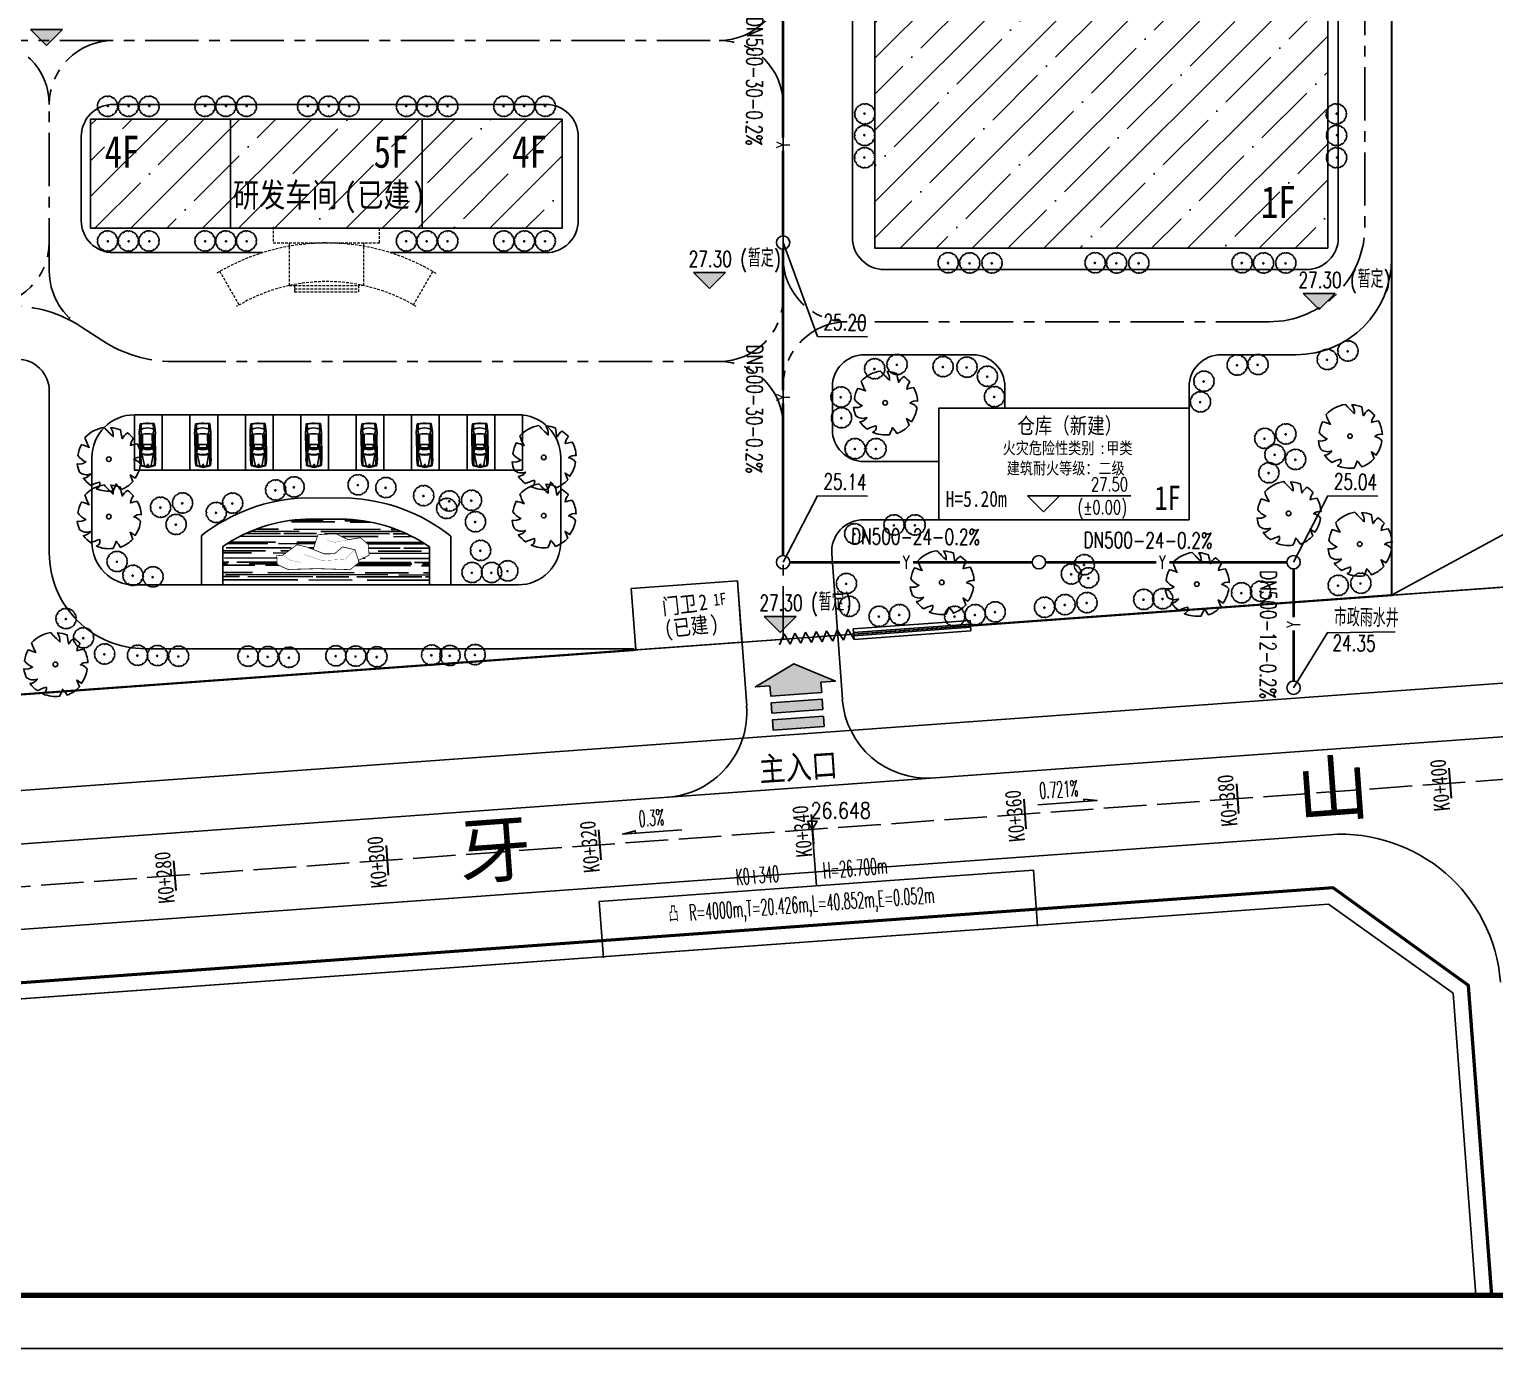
# Model space of a CAD drawing. Header units: millimetres. Extents: x 422266 to 846701, y 53777 to 109039.
# Drawn here: x 423225.7 to 423363.2, y 54420.3 to 54544.1 of the extents above; entities that cross this region are included whole.
import ezdxf

# ---------------------------------------------------------------- set-up
doc = ezdxf.new("R2010")
doc.units = ezdxf.units.MM
for name, pattern in [('ACAD_ISO10W100', [18, 12, -3, 0, -3]), ('CENTERX2', [4, 2.5, -0.5, 0.5, -0.5]), ('CONTINOUS', [0]), ('DASHED', [15, 12, -3]), ('DASHED2', [0.375, 0.25, -0.125]), ('X3', [5, 4, -1])]:
    doc.linetypes.add(name, pattern=pattern)
doc.layers.add('0 - 已设计道路边线', color=140, linetype='Continuous', lineweight=50)
doc.layers.add('04虚线', color=2, linetype='DASHED', lineweight=9)
for name, color, linetype in [('0 - 建筑控制线', 40, 'Continuous'), ('0 - 绿化2', 74, 'Continuous'), ('0 - 规划--用地红线', 6, 'Continuous'), ('DIM_COOR', 171, 'Continuous'), ('DIM_ELEV', 171, 'Continuous'), ('DIM_雨水', 3, 'Continuous'), ('LV', 8, 'Continuous'), ('lvhua', 7, 'Continuous'), ('PIPE-雨水', 4, 'Continuous'), ('PKNG-TSRP', 83, 'Continuous'), ('PUB_TEXT', 7, 'Continuous'), ('Road-zx', 6, 'Continuous'), ('TEXT_雨水', 7, 'Continuous'), ('TK', 4, 'Continuous'), ('TREE', 3, 'Continuous'), ('TWT_TEXT', 7, 'Continuous'), ('WELL_雨水', 4, 'Continuous'), ('围墙线', 32, 'Continuous'), ('建设布局', 7, 'Continuous'), ('景观设计-硬质', 128, 'Continuous'), ('规划110kV线路', 255, 'Continuous'), ('路名', 7, 'Continuous'), ('道路', 5, 'Continuous'), ('道路线', 140, 'Continuous'), ('道路网', 7, 'Continuous'), ('高程设计数据', 7, 'Continuous')]:
    doc.layers.add(name, color=color, linetype=linetype)
doc.styles.add('_TCH_DIM', font='SIMPLEX', dxfattribs={"bigfont": 'GBCBIG'})
doc.styles.add('_TWT_PIPETEXT', font='COMPLEX', dxfattribs={"width": 0.8, "height": 2.5, "bigfont": 'HZTXT'})
doc.styles.add('HT', font='simhei.ttf', dxfattribs={"width": 0.8})
doc.styles.add('HZ', font='rs.shx', dxfattribs={"width": 0.8, "bigfont": 'hztxt.shx'})
doc.styles.get("Standard").update_dxf_attribs({"font": 'txt', "bigfont": 'gbcbig.shx'})
doc.styles.add('等线体', font='simhei.ttf')
doc.linetypes.add('FENCELINE2', pattern='A,6.35,-2.54,[132,ltypeshp.shx,S=2.54,R=0,X=-2.54,Y=0],-2.54,25.4', length=36.83)
pattern_1 = [(45, (0, -321.722), (-3.367596045, 3.367596045), []), (45, (3.3676, -321.722), (-3.367596045, 3.367596045), [5.953125, -1.190625, 0, -1.190625])]

# ---------------------------------------------------------------- blocks, each defined once
blk = doc.blocks.new('A$C37C4632B')
at = {"layer": 'lvhua', "const_width": 200}
for points in [[(4391, 22560), (3229, 20511), (2085, 18543), (3038, 15940), (5263, 11751), (5516, 9084), (3991, 6862), (5071, 3688), (8503, 2990), (10092, 5529), (8884, 14036), (8250, 21590), (6655, 24272), (4382, 24133), (4391, 22560)], [(3796, 14513), (103, 12840), (349, 8217), (2278, 5166), (2117, 1955), (4079, 101), (6939, 188), (7983, 3239)]]:
    blk.add_lwpolyline(points, dxfattribs=at)
at = {"layer": 'lvhua', "color": 8, "const_width": 50}
for points in [[(4516, 22412), (5873, 20804), (6778, 18042)], [(5095, 3841), (7281, 6577), (6929, 12504), (4818, 17074)], [(2278, 5166), (2559, 8577), (1905, 10686)]]:
    blk.add_lwpolyline(points, dxfattribs=at)
blk = doc.blocks.new('cp')
blk.add_line((49359.91, 21065.08), (49359.91, 21065.08))
at = {"layer": '围墙线', "linetype": 'Continuous'}
for p, q in [((49359.91, 21072.08), (49358.91, 21071.58)), ((49358.91, 21071.58), (49359.91, 21071.08)), ((49359.91, 21071.08), (49358.91, 21070.58)), ((49358.91, 21070.58), (49359.91, 21070.08)), ((49359.91, 21070.08), (49358.91, 21069.58)), ((49358.91, 21069.58), (49359.91, 21069.08)), ((49359.91, 21069.08), (49358.91, 21068.58)), ((49359.91, 21069.08), (49358.91, 21068.58)), ((49358.91, 21068.58), (49359.91, 21068.08)), ((49358.91, 21068.58), (49359.91, 21068.08)), ((49359.91, 21068.08), (49358.91, 21067.58)), ((49358.91, 21067.58), (49359.91, 21067.08)), ((49359.91, 21067.08), (49358.91, 21066.58)), ((49358.91, 21066.58), (49359.91, 21066.08)), ((49359.91, 21066.08), (49358.91, 21065.58)), ((49358.91, 21065.58), (49359.91, 21065.08)), ((49359.91, 21065.08), (49358.91, 21065.08)), ((49358.91, 21065.08), (49358.91, 21054.08)), ((49359.26, 21065.08), (49359.26, 21054.08)), ((49359.56, 21065.08), (49359.56, 21054.08)), ((49359.91, 21054.08), (49359.91, 21065.08)), ((49358.91, 21054.08), (49359.91, 21054.08))]:
    blk.add_line(p, q, dxfattribs=at)
blk = doc.blocks.new('$plan$00003853')
at = {"layer": '0 - 绿化2', "color": 8}
blk.add_lwpolyline([(227, 1020, -0.064779), (482, 928, -0.140502), (396, 691, 0.022693), (675, 782, -0.079452), (887, 533, 0.167891), (592, 468, 0.027315), (999, 345, -0.172277), (998, -362, -0.066723), (654, -389, -0.062305), (849, -572, -0.091342), (592, -836, -0.143439), (285, -705, 0.213293), (366, -986, -0.068191), (89, -1047, -0.278754), (-132, -757, 0.22121), (-146, -1029, -0.081068), (-464, -929, 0.034822), (-501, -626, 0.431768), (-644, -818, -0.134445), (-967, -375, -0.054829), (-808, -178, 0.035323), (-1051, -141, -0.115847), (-1001, 342), (-767, 368), (-931, 457, -0.12079), (-611, 836, -0.192954), (-378, 705, 0.24867), (-432, 953, -0.109754), (15, 1047, -0.045563), (77, 823, 0.166126)], format="xyb", close=True, dxfattribs=at)
blk.add_circle((13, -7), 75.6, dxfattribs=at)
blk = doc.blocks.new('BRANCHD', base_point=(0.5, 0.5))
for p, q in [((0.951, 0.743), (0.931, 0.754)), ((0.962, 0.694), (0.951, 0.743)), ((0.974, 0.687), (0.962, 0.694)), ((0.97, 0.587), (0.994, 0.594)), ((0.97, 0.571), (0.97, 0.587)), ((1.008, 0.55), (0.97, 0.571)), ((0.987, 0.668), (0.974, 0.687)), ((0.982, 0.647), (0.987, 0.668)), ((0.997, 0.62), (0.982, 0.647)), ((0.994, 0.594), (0.997, 0.62)), ((0.998, 0.504), (1.008, 0.52)), ((1.008, 0.52), (1.008, 0.55))]:
    blk.add_line(p, q)
blk = doc.blocks.new('M_F16')
at = {"xscale": 1016, "yscale": 1016, "zscale": 1016}
for rotation in [150, 180, 120, 90, 59.99999999999999, 30, 330.0000000000001, 210, 240, 270, 300.0000000000001]:
    blk.add_blockref('BRANCHD', (3, 9), dxfattribs=dict(at, rotation=rotation))
blk.add_blockref('BRANCHD', (3, 9), dxfattribs=at)
at = {"width": 0.8, "flags": 9}
for tag in ['YSIZE', 'XSIZE']:
    blk.add_attdef(tag, (0, 0), '', height=0.2, dxfattribs=at)
blk = doc.blocks.new('SHU1')
at = {"layer": 'LV', "color": 8}
for radius in [137, 92.1]:
    blk.add_circle((214, 644), radius, dxfattribs=at)
at = {"layer": 'LV', "color": 8, "xscale": 4.5, "yscale": 4.5, "zscale": 4.5}
blk.add_blockref('M_F16', (267, 678), dxfattribs=at)
blk = doc.blocks.new('JTTT')
h = blk.add_hatch(color=1)
h.paths.add_polyline_path([(-3, -2.4), (-3, -3.6), (3, -3.6), (3, -2.4), (4.7, -2.4), (0, 0), (-4.7, -2.4)])
h.paths.add_polyline_path([(3, -5.6), (-3, -5.6), (-3, -4.4), (3, -4.4)])
h.paths.add_polyline_path([(3, -7.6), (-3, -7.6), (-3, -6.4), (3, -6.4)])
blk.add_lwpolyline([(-3, -2.4), (-3, -3.6), (3, -3.6), (3, -2.4), (4.7, -2.4), (0, 0), (-4.7, -2.4), (-3, -2.4)])
for points in [[(3, -5.6), (-3, -5.6), (-3, -4.4), (3, -4.4)], [(3, -7.6), (-3, -7.6), (-3, -6.4), (3, -6.4)]]:
    blk.add_lwpolyline(points, close=True)
blk = doc.blocks.new('GeYuanFrame_32177387', base_point=(20.09, 4.53))
at = {"layer": 'TK'}
blk.add_lwpolyline([(20.09, 4.53), (20.09, 598.53), (861.09, 598.53), (861.09, 4.53)], close=True, dxfattribs=at)
at = {"layer": 'TK', "const_width": 1}
blk.add_lwpolyline([(45.09, 588.53), (851.09, 588.53), (851.09, 14.53), (45.09, 14.53)], close=True, dxfattribs=at)
blk = doc.blocks.new('$plan$00001328')
at = {"layer": '道路线', "color": 8}
for p, q in [((-2279, 116), (-2219, 807)), ((-2254, 116), (-2194, 806)), ((-2219, 807), (-1493, 889)), ((-1551, 693), (-2199, 695)), ((-1707, 230), (-1717, -16)), ((-1667, 459), (-1707, 230)), ((-1551, 693), (-1667, 459)), ((-1508, 707), (-1562, 671)), ((-1493, 889), (-1285, 919)), ((-979, 619), (-1374, 729)), ((-1053, 923), (-878, 906)), ((-1023, 812), (1078, 831)), ((-582, 620), (-1023, 812)), ((-1019, -34), (-1015, 284)), ((-1015, 284), (-979, 619)), ((626, 562), (-988, 538)), ((-878, 906), (1645, 899)), ((6, 627), (-582, 620)), ((-21, 822), (6, 627)), ((116, 823), (74, 627)), ((623, 633), (74, 627)), ((223, 404), (223, -456)), ((586, 444), (263, 444)), ((1224, 895), (623, 633)), ((1249, 767), (626, 562)), ((626, -456), (626, 404)), ((810, 258), (722, 594)), ((822, -38), (810, 258)), ((1370, 583), (1207, 751)), ((2643, 745), (1249, 767)), ((2844, 342), (1302, 653)), ((1448, 334), (1370, 583)), ((1469, -41), (1448, 334)), ((1645, 899), (2034, 915)), ((2034, 915), (2086, 904)), ((2427, 855), (2086, 904)), ((2367, 864), (2369, 870)), ((2369, 870), (2650, 842)), ((2604, 806), (2427, 855)), ((2787, 351), (2640, 772)), ((2720, 782), (2894, 148)), ((2762, 16), (2740, 362)), ((2816, 347), (2866, 112)), ((-2279, -163), (-2219, -855)), ((-2254, -163), (-2194, -854)), ((-2219, -855), (-1493, -937)), ((-1551, -741), (-2199, -743)), ((-1706, -277), (-1717, -32)), ((-1667, -507), (-1707, -277)), ((-1551, -741), (-1667, -507)), ((-1508, -755), (-1562, -719)), ((-1493, -937), (-1285, -966)), ((-1374, -776), (-1374, -777)), ((-979, -667), (-1371, -776)), ((-1053, -971), (-878, -954)), ((-582, -668), (-1023, -860)), ((-1023, -860), (1078, -879)), ((-1019, -14), (-1015, -332)), ((-1015, -332), (-979, -667)), ((626, -610), (-988, -585)), ((-878, -954), (1645, -947)), ((8, -674), (-582, -668)), ((-17, -869), (8, -674)), ((623, -681), (73, -675)), ((111, -870), (73, -675)), ((263, -496), (586, -496)), ((1224, -943), (623, -681)), ((1249, -815), (626, -610)), ((810, -306), (722, -641)), ((822, -10), (810, -306)), ((1370, -631), (1207, -799)), ((2643, -793), (1249, -815)), ((2844, -390), (1302, -701)), ((1448, -382), (1370, -630)), ((1469, -7), (1448, -382)), ((1645, -947), (2034, -963)), ((2034, -963), (2086, -952)), ((2427, -903), (2086, -952)), ((2367, -911), (2369, -918)), ((2369, -918), (2650, -889)), ((2604, -854), (2427, -903)), ((2787, -399), (2640, -820)), ((2720, -830), (2894, -195)), ((2762, -64), (2740, -410)), ((2816, -395), (2866, -160))]:
    blk.add_line(p, q, dxfattribs=at)
blk.add_circle((2608, -21), 62.7, dxfattribs=at)
for centre, radius, start, end in [((-665, -24), 1620, 175.05924, 184.94076), ((-640, -24), 1620, 175.05924, 184.94076), ((-1418, 573), 162, 74.46936, 123.73593), ((-1148, -44), 972, 84.37428, 98.07159), ((263, 404), 40, 90, 180), ((586, 404), 40, 0, 90), ((-191, -40), 1591, 331.45596, 29.52266), ((2589, 754), 54, 19.21062, 74.51383), ((2642, 761), 81, 15.33853, 84.1898), ((2115, -24), 648, 356.47351, 3.52649), ((2233, -24), 648, 347.90524, 12.09476), ((2269, -24), 648, 344.66147, 15.33853), ((-1418, -621), 162, 236.26405, 286.81983), ((-1148, -4), 972, 261.92841, 275.62572), ((263, -456), 40, 180, 270), ((586, -456), 40, 270, 0), ((2589, -802), 54, 285.48617, 340.78938), ((2642, -809), 81, 275.8102, 344.66147)]:
    blk.add_arc(centre, radius, start, end, dxfattribs=at)
blk = doc.blocks.new('$TWTSYS$00000187')
blk.add_circle((0, 0, 0), 0.5)

msp = doc.modelspace()

# ---------------------------------------------------------------- hatches: boundary and pattern name
h = msp.add_hatch()
h.set_pattern_fill('ANSI35', color=8, scale=1.5, style=0)
h.set_pattern_definition(pattern_1)
h.paths.add_polyline_path([(423305.04, 54613.78), (423305.04, 54523.54), (423347.52, 54523.54), (423347.52, 54613.78)])
h = msp.add_hatch()
h.set_pattern_fill('ANSI35', color=8, scale=1.5, style=0)
h.set_pattern_definition(pattern_1)
h.paths.add_polyline_path([(423231.44, 54525.42), (423275.68, 54525.42), (423275.68, 54535.66), (423231.44, 54535.66)])
at = {"layer": 'DIM_ELEV'}
for points in [[(423227.31, 54542.58), (423225.81, 54544.08), (423228.81, 54544.08)], [(423289.5, 54519.76), (423288, 54521.26), (423291, 54521.26)], [(423346.71, 54517.8), (423345.21, 54519.3), (423348.21, 54519.3)], [(423296.14, 54487.48), (423294.64, 54488.98), (423297.64, 54488.98)]]:
    msp.add_hatch(color=256, dxfattribs=at).paths.add_polyline_path(points)
at = {"layer": '道路'}
h = msp.add_hatch(dxfattribs=at)
h.set_pattern_fill('AR-RROOF', color=8, scale=0.8, angle=-15.8807, style=0)
h.set_pattern_definition([(179.85823, (423376.011, 54757.7665), (-2.237707, -1.0104662), [15.24, -2.032, 5.08, -1.016]), (179.85823, (423374.6585, 54757.2618), (1.0126534, -1.35379), [3.048, -0.33528, 6.096, -0.762]), (179.85823, (423375.5009, 54756.90416), (-5.2848682, -0.6676455), [8.128, -1.4224, 4.064, -1.016])])
h.paths.add_polyline_path([(423243.85, 54495.56), (423243.84, 54492.41), (423263.24, 54492.36), (423263.25, 54495.51, 0.14051), (423255.48, 54498.11), (423251.64, 54498.12, 0.14051)])
h.paths.add_polyline_path([(423248.9, 54494.68), (423249.46, 54494.74), (423250.15, 54495.23), (423250.81, 54495.72), (423251.78, 54495.49), (423252.32, 54495.27), (423252.77, 54496.66), (423254.43, 54496.76), (423255.6, 54496.19), (423256.74, 54496.38), (423257.48, 54495.75), (423257.57, 54494.72), (423256.57, 54494.25), (423256.63, 54494.05), (423255.78, 54493.38), (423252.69, 54493.47), (423249.96, 54493.39), (423248.94, 54493.86)], flags=16)

# ---------------------------------------------------------------- linework, layer by layer
at = {"color": 3, "linetype": 'Continuous'}
for p, q in [((423299.64, 54515.25, 0), (423296.42, 54524.07)), ((423299.64, 54515.25, 0), (423304.33, 54515.24, 0)), ((423299.64, 54500.3, 0), (423296.42, 54494.07)), ((423299.64, 54500.3, 0), (423304.33, 54500.28, 0)), ((423347.54, 54500.3, 0), (423344.32, 54494.07)), ((423347.54, 54500.3, 0), (423352.23, 54500.28, 0)), ((423347.54, 54487.46, 0), (423353.84, 54487.54, 0)), ((423347.54, 54487.52, 0), (423344.32, 54482.29))]:
    msp.add_line(p, q, dxfattribs=at)
at = {"color": 2}
msp.add_line((423353.52, 54520.73), (423353.52, 54523.16), dxfattribs=at)
at = {"linetype": 'CONTINOUS', "ltscale": 100}
for p, q in [((423292.14, 54492.32), (423282.17, 54491.6)), ((423282.17, 54491.6), (423282.59, 54485.88))]:
    msp.add_line(p, q, dxfattribs=at)
at = {"color": 0}
for points in [[(423347.52, 54523.54), (423305.04, 54523.54), (423305.04, 54614.02), (423347.52, 54614.02)], [(423231.44, 54525.42), (423275.68, 54525.42), (423275.68, 54535.66), (423231.44, 54535.66)], [(423311.04, 54498.06), (423311.04, 54508.54), (423334.52, 54508.54), (423334.52, 54498.06)], [(423282.17, 54491.6), (423292.14, 54492.32), (423292.56, 54486.56), (423282.59, 54485.84)]]:
    msp.add_lwpolyline(points, close=True, dxfattribs=at)
for points in [[(423244.56, 54535.66), (423244.56, 54525.42)], [(423262.56, 54535.66), (423262.56, 54525.42)]]:
    msp.add_lwpolyline(points, dxfattribs=at)
at = {"layer": '0 - 已设计道路边线', "color": 8, "lineweight": -2}
for p, q in [((423348.52, 54524.54), (423348.52, 54622.08)), ((423302.92, 54524.54), (423302.92, 54617.43)), ((423305.92, 54521.54), (423345.52, 54521.54)), ((423304.04, 54513.54), (423314.23, 54513.54)), ((423337.52, 54513.54), (423344.52, 54513.54)), ((423345, 54513.51), (423345, 54513.51)), ((423301.04, 54510.54), (423301.04, 54506.52)), ((423317.23, 54508.54), (423317.23, 54510.54)), ((423334.52, 54508.54), (423334.52, 54510.54)), ((423304.04, 54503.52), (423311.04, 54503.52)), ((423311.04, 54498.06), (423303.98, 54498.06)), ((423300.98, 54494.85), (423301.98, 54481.23)), ((423292.56, 54486.56), (423292.14, 54492.32)), ((423292.14, 54492.32), (423292.56, 54486.56)), ((423292.14, 54492.32), (423293, 54480.58))]:
    msp.add_line(p, q, dxfattribs=at)
for points in [[(423259.53, 54523.13), (423274.19, 54523.13, 0.414214), (423277.19, 54526.13), (423277.19, 54534.04, 0.414214), (423274.19, 54537.04), (423233.56, 54537.04, 0.414214), (423230.56, 54534.04), (423230.56, 54526.13, 0.414214), (423233.56, 54523.13), (423247.6, 54523.13)], [(423191.25, 54513.13), (423224.56, 54513.13, -0.414214), (423227.56, 54510.13), (423227.56, 54494.95, 0.414214), (423236.56, 54485.95), (423282.44, 54485.95)]]:
    msp.add_lwpolyline(points, format="xyb", dxfattribs=at)
msp.add_lwpolyline([(423233.56, 54537.04), (423273.56, 54537.04)], dxfattribs=at)
msp.add_lwpolyline([(423235.56, 54507.91), (423271.56, 54507.91, -0.414214), (423275.56, 54503.91), (423275.56, 54495.95, -0.414214), (423271.56, 54491.95), (423235.56, 54491.95, -0.414214), (423231.56, 54495.95), (423231.56, 54503.91, -0.414214)], format="xyb", close=True, dxfattribs=at)
for centre, radius, start, end in [((423305.92, 54524.54), 3, 180, 270), ((423345.52, 54524.54), 3, 270, 0), ((423344.52, 54522.54), 9, 270, 0), ((423304.04, 54510.54), 3, 90, 180), ((423314.23, 54510.54), 3, 0, 90), ((423337.52, 54510.54), 3, 90, 180), ((423304.04, 54506.52), 3, 180, 270), ((423303.98, 54495.06), 3, 90, 184.16), ((423309.95, 54481.81), 8, 184.16, 274.1439), ((423285.02, 54480), 8, 274.1438, 4.16)]:
    msp.add_arc(centre, radius, start, end, dxfattribs=at)
at = {"layer": '0 - 建筑控制线', "linetype": 'FENCELINE2', "ltscale": 0.1, "const_width": 0.2}
for points in [[(423179.58, 54478.38), (423171.06, 54477.76), (423171.06, 54677.02), (423353.52, 54677.02), (423353.52, 54490.98), (423314.01, 54488.12)], [(423282.59, 54485.84), (423190.55, 54479.17)]]:
    msp.add_lwpolyline(points, dxfattribs=at)
at = {"layer": '0 - 规划--用地红线', "color": 6, "linetype": 'ACAD_ISO10W100', "ltscale": 0.5, "const_width": 0.1}
msp.add_lwpolyline([(423171.06, 54677.02), (423353.52, 54677.02), (423353.52, 54490.98), (423171.06, 54477.76)], close=True, dxfattribs=at)
at = {"layer": '04虚线', "color": 8, "linetype": 'DASHED2'}
for p, q in [((423248.56, 54524.04), (423258.56, 54524.04)), ((423250.06, 54524.04), (423250.06, 54520.04)), ((423257.06, 54524.04), (423257.06, 54520.04)), ((423245.37, 54518.23), (423243.56, 54521.36)), ((423261.75, 54518.23), (423263.56, 54521.36)), ((423250.06, 54520.04), (423250.56, 54520.04)), ((423250.56, 54520.04), (423250.56, 54519.44)), ((423250.56, 54520.04), (423256.56, 54520.04)), ((423250.56, 54519.74), (423256.56, 54519.74)), ((423250.56, 54519.44), (423256.56, 54519.44)), ((423257.06, 54520.04), (423256.56, 54520.04)), ((423256.56, 54520.04), (423256.56, 54519.44))]:
    msp.add_line(p, q, dxfattribs=at)
msp.add_lwpolyline([(423248.56, 54525.54), (423248.56, 54524.04), (423258.56, 54524.04), (423258.56, 54525.54)], dxfattribs=at)
for radius in [20, 16.38]:
    msp.add_arc((423253.56, 54504.04), radius, 59, 121, dxfattribs=at)
at = {"layer": 'DIM_COOR', "color": 3}
msp.add_line((423353.52, 54490.98), (423365.27, 54497.35), dxfattribs=at)
at = {"layer": 'DIM_ELEV'}
for p, q in [((423227.31, 54542.58), (423225.81, 54544.08)), ((423225.81, 54544.08), (423228.81, 54544.08)), ((423227.31, 54542.58), (423228.81, 54544.08)), ((423289.5, 54519.76), (423288, 54521.26)), ((423288, 54521.26), (423291, 54521.26)), ((423289.5, 54519.76), (423291, 54521.26)), ((423346.71, 54517.8), (423345.21, 54519.3)), ((423345.21, 54519.3), (423348.21, 54519.3)), ((423346.71, 54517.8), (423348.21, 54519.3)), ((423320.84, 54498.8), (423319.34, 54500.3)), ((423319.34, 54500.3), (423329.06, 54500.3)), ((423320.84, 54498.8), (423322.34, 54500.3)), ((423296.14, 54487.48), (423294.64, 54488.98)), ((423294.64, 54488.98), (423297.64, 54488.98)), ((423296.14, 54487.48), (423297.64, 54488.98))]:
    msp.add_line(p, q, dxfattribs=at)
at = {"layer": 'DIM_雨水', "linetype": 'FENCELINE2'}
for points in [[(423292.5, 54541.28, 0, 0, 0), (423292.5, 54536.08, 0.427, 0, 0), (423292.5, 54534.48, 0, 0, 0)], [(423292.5, 54510.52, 0, 0, 0), (423292.5, 54505.32, 0.427, 0, 0), (423292.5, 54503.72, 0, 0, 0)], [(423306.77, 54495.23, 0, 0, 0), (423311.97, 54495.24, 0.427, 0, 0), (423313.57, 54495.24, 0, 0, 0)], [(423328.59, 54494.9, 0, 0, 0), (423333.79, 54494.9, 0.427, 0, 0), (423335.39, 54494.9, 0, 0, 0)], [(423340.71, 54489.35, 0, 0, 0), (423340.71, 54484.15, 0.427, 0, 0), (423340.71, 54482.55, 0, 0, 0)]]:
    msp.add_lwpolyline(points, format="xyseb", dxfattribs=at)
at = {"layer": 'PIPE-雨水', "linetype": 'Continuous', "ltscale": 0.005, "const_width": 0.25}
for points in [[(423296.42, 54553.44), (423296.42, 54533.93)], [(423296.42, 54532.7), (423296.42, 54524.69)], [(423296.42, 54523.44), (423296.42, 54510.22)], [(423296.42, 54509), (423296.42, 54494.69)], [(423297.05, 54494.07), (423307.4, 54494.07)], [(423308.62, 54494.07), (423319.8, 54494.07)], [(423321.05, 54494.07), (423331.44, 54494.07)], [(423332.66, 54494.07), (423343.69, 54494.07)], [(423344.32, 54488.9), (423344.32, 54493.44)], [(423344.32, 54482.92), (423344.32, 54487.68)]]:
    msp.add_lwpolyline(points, dxfattribs=at)
at = {"layer": 'PKNG-TSRP', "color": 8}
for points in [[(423238.16, 54502.71), (423235.56, 54502.71), (423235.56, 54507.91), (423238.16, 54507.91)], [(423240.76, 54502.71), (423238.16, 54502.71), (423238.16, 54507.91), (423240.76, 54507.91)], [(423243.36, 54502.71), (423240.76, 54502.71), (423240.76, 54507.91), (423243.36, 54507.91)], [(423245.96, 54502.71), (423243.36, 54502.71), (423243.36, 54507.91), (423245.96, 54507.91)], [(423248.56, 54502.71), (423245.96, 54502.71), (423245.96, 54507.91), (423248.56, 54507.91)], [(423251.16, 54502.71), (423248.56, 54502.71), (423248.56, 54507.91), (423251.16, 54507.91)], [(423253.76, 54502.71), (423251.16, 54502.71), (423251.16, 54507.91), (423253.76, 54507.91)], [(423256.36, 54502.71), (423253.76, 54502.71), (423253.76, 54507.91), (423256.36, 54507.91)], [(423258.96, 54502.71), (423256.36, 54502.71), (423256.36, 54507.91), (423258.96, 54507.91)], [(423261.56, 54502.71), (423258.96, 54502.71), (423258.96, 54507.91), (423261.56, 54507.91)], [(423264.16, 54502.71), (423261.56, 54502.71), (423261.56, 54507.91), (423264.16, 54507.91)], [(423266.76, 54502.71), (423264.16, 54502.71), (423264.16, 54507.91), (423266.76, 54507.91)], [(423269.36, 54502.71), (423266.76, 54502.71), (423266.76, 54507.91), (423269.36, 54507.91)], [(423271.96, 54502.71), (423269.36, 54502.71), (423269.36, 54507.91), (423271.96, 54507.91)]]:
    msp.add_lwpolyline(points, close=True, dxfattribs=at)
at = {"layer": 'Road-zx', "color": 8, "linetype": 'CENTERX2', "ltscale": 2}
for p, q in [((423296.42, 54537.04), (423296.42, 54668.54)), ((423351.02, 54668.54), (423351.02, 54525.64)), ((423180.56, 54543.04), (423290.42, 54543.04)), ((423227.56, 54521.38), (423227.56, 54537.04)), ((423296.42, 54506.91), (423296.42, 54537.04)), ((423342.02, 54516.64), (423302.42, 54516.64)), ((423230.55, 54516.18), (423232.57, 54514.86)), ((423239.13, 54512.91), (423290.42, 54512.91)), ((423296.42, 54486.84), (423296.42, 54510.64))]:
    msp.add_line(p, q, dxfattribs=at)
for centre, radius, start, end in [((423290.42, 54549.04), 6, 270, 0), ((423221.56, 54537.04), 6, 0, 90), ((423233.56, 54537.04), 6, 90, 180), ((423290.42, 54537.04), 6, 0, 90), ((423342.02, 54525.64), 9, 270, 0), ((423221.56, 54524.13), 6, 270, 0), ((423302.42, 54522.64), 6, 180, 270), ((423233.56, 54521.38), 6, 180, 236.855), ((423223.99, 54506.13), 12, 56.855, 90), ((423290.42, 54518.91), 6, 270, 360), ((423302.42, 54510.64), 6, 90, 180), ((423239.13, 54524.91), 12, 236.855, 270), ((423290.42, 54506.91), 6, 0, 90), ((423308.42, 54495.98), 12, 180, 184.16)]:
    msp.add_arc(centre, radius, start, end, dxfattribs=at)
at = {"layer": '建设布局', "color": 1, "linetype": 'Continuous', "flags": 128}
for points in [[(423353.52, 54712.26), (423353.52, 54490.98), (423384.91, 54493.25), (423385.47, 54485.77), (423465.16, 54491.55)], [(423097.16, 54677.02), (423353.52, 54677.02), (423353.52, 54490.98), (423097.16, 54472.41)], [(423215.63, 54425.26), (423213.67, 54452.27), (423347.61, 54461.98), (423359.29, 54453.62), (423361.41, 54425.26)]]:
    msp.add_lwpolyline(points, dxfattribs=at)
at = {"layer": '景观设计-硬质', "color": 8}
for p, q in [((423255.56, 54500.1), (423251.56, 54500.11)), ((423241.85, 54496.58), (423241.85, 54491.95)), ((423265.25, 54496.52), (423265.25, 54491.95)), ((423243.85, 54495.56), (423243.85, 54491.95)), ((423263.25, 54495.51), (423263.25, 54491.95))]:
    msp.add_line(p, q, dxfattribs=at)
at = {"layer": '景观设计-硬质', "color": 8, "flags": 128}
msp.add_lwpolyline([(423263.25, 54495.51, 0.14051), (423255.48, 54498.11), (423251.64, 54498.12, 0.14051), (423243.85, 54495.56)], format="xyb", dxfattribs=at)
at = {"layer": '景观设计-硬质', "color": 8}
for centre, start, end in [((423252.2, 54483.26), 92.1643, 127.8402), ((423254.84, 54483.25), 51.8979, 87.5521)]:
    msp.add_arc(centre, 16.87, start, end, dxfattribs=at)
at = {"layer": '规划110kV线路', "color": 210, "lineweight": 50, "ltscale": 5, "flags": 128}
msp.add_lwpolyline([(423362.92, 54425.26), (423360.74, 54454.34), (423348.05, 54463.51), (423097.16, 54445.34)], dxfattribs=at)
at = {"layer": '道路网', "color": 1, "linetype": 'Continuous'}
msp.add_line((423384.91, 54493.25), (423097.16, 54472.41), dxfattribs=at)
at = {"layer": '道路网', "color": 5, "linetype": 'X3'}
msp.add_line((423465.16, 54481.02), (423097.16, 54454.36), dxfattribs=at)
at = {"layer": '道路网', "color": 2, "linetype": 'Continuous', "lineweight": 30}
for p, q in [((423358.9, 54474.73), (423359.11, 54471.93)), ((423338.96, 54473.28), (423339.16, 54470.49)), ((423319.01, 54471.84), (423319.21, 54469.04)), ((423299.06, 54470.39), (423299.26, 54467.6)), ((423279.11, 54468.95), (423279.32, 54466.15)), ((423259.17, 54467.5), (423259.37, 54464.71)), ((423239.22, 54466.06), (423239.42, 54463.26))]:
    msp.add_line(p, q, dxfattribs=at)
at = {"layer": '道路网', "color": 4, "linetype": 'Continuous'}
msp.add_line((423347.68, 54468.5), (423097.16, 54450.35), dxfattribs=at)
at = {"layer": '道路网', "color": 6, "linetype": 'Continuous'}
for p, q in [((423348.05, 54463.51), (423097.16, 54445.34)), ((423360.74, 54454.43), (423348.05, 54463.51)), ((423360.74, 54454.43), (423362.92, 54425.26))]:
    msp.add_line(p, q, dxfattribs=at)
at = {"layer": '道路网', "color": 6, "linetype": 'Continuous', "flags": 128}
msp.add_lwpolyline([(423465.16, 54490.05), (423388.55, 54484.49), (423346.66, 54481.46), (423097.16, 54463.38)], dxfattribs=at)
at = {"layer": '道路网', "color": 4, "linetype": 'Continuous', "flags": 128}
msp.add_lwpolyline([(423465.16, 54485.03), (423388.91, 54479.51), (423347.02, 54476.47), (423097.16, 54458.37)], dxfattribs=at)
at = {"layer": '道路网', "color": 1, "linetype": 'Continuous', "flags": 128}
msp.add_lwpolyline([(423097.16, 54443.83), (423347.61, 54461.98)], dxfattribs=at)
at = {"layer": '道路网', "color": 4, "linetype": 'Continuous'}
msp.add_arc((423348.77, 54453.54), 15, 4.2782, 94.1439, dxfattribs=at)
at = {"layer": '高程设计数据', "color": 1, "linetype": 'Continuous'}
for p, q in [((423299.16, 54468.99), (423299.55, 54463.71)), ((423279.17, 54462.23), (423319.92, 54465.18)), ((423319.92, 54465.18), (423320.3, 54459.9)), ((423279.17, 54462.23), (423279.56, 54456.95))]:
    msp.add_line(p, q, dxfattribs=at)
at = {"layer": '高程设计数据', "color": 4, "linetype": 'Continuous', "flags": 128}
for points in [[(423320.32, 54471.29), (423325.88, 54471.7), (423324.65, 54471.83), (423324.66, 54471.61)], [(423286.91, 54468.95), (423281.35, 54468.56), (423282.55, 54468.87), (423282.56, 54468.65)]]:
    msp.add_lwpolyline(points, dxfattribs=at)
at = {"layer": '高程设计数据', "color": 1, "linetype": 'Continuous', "flags": 128}
msp.add_lwpolyline([(423299.16, 54468.99), (423299.6, 54469.76), (423298.72, 54469.76)], close=True, dxfattribs=at)

# ---------------------------------------------------------------- block references
at = {"color": 2, "xscale": 0.5, "yscale": 0.5, "zscale": 0.5}
msp.add_blockref('GeYuanFrame_32177387', (423084.66, 54420.26), dxfattribs=at)
at = {"xscale": -1, "rotation": 94.15628700386769}
msp.add_blockref('cp', (440735.28, 105243.66), dxfattribs=at)
at = {"xscale": 0.8, "yscale": 0.8, "zscale": 0.8, "rotation": 4.143874228563456}
msp.add_blockref('JTTT', (423297.44, 54484.55), dxfattribs=at)
at = {"layer": '0 - 绿化2', "xscale": 0.002879999999999999, "yscale": -0.00288, "zscale": 0.00288, "rotation": 118.0922593969319}
for p in [(423306.03, 54509.01), (423349.65, 54505.88), (423233.18, 54503.72), (423273.99, 54503.89), (423343.89, 54498.63), (423233.18, 54498.33), (423273.99, 54498.42), (423350.56, 54495.75), (423311.34, 54492.15), (423335.28, 54491.99), (423228.17, 54484.46)]:
    msp.add_blockref('$plan$00003853', p, dxfattribs=at)
at = {"layer": 'TREE', "extrusion": (0, 0, -1), "yscale": 0.0004110836464220474, "zscale": -0.0004110837350400002}
for p, xscale, rotation in [((-423233.3, 54537.03), 0.0004110838609215419, 260.5110632624709), ((-423235.25, 54537.03), 0.0004110838609215419, 260.5110632624709), ((-423237.19, 54537.03), 0.0004110838609215419, 260.5110632624709), ((-423242.44, 54537.03), 0.0004110838609215419, 260.5110632624709), ((-423244.39, 54537.03), 0.0004110838609215419, 260.5110632624709), ((-423246.33, 54537.03), 0.0004110838609215419, 260.5110632624709), ((-423252.07, 54537.03), 0.0004110838609215419, 260.5110632624709), ((-423254.03, 54537.03), 0.0004110838609215419, 260.5110632624709), ((-423255.96, 54537.03), 0.0004110838609215419, 260.5110632624709), ((-423260.8, 54537.03), -0.0004110838609215419, 99.48893673752902), ((-423262.73, 54537.03), -0.0004110838609215419, 99.48893673752902), ((-423264.68, 54537.03), -0.0004110838609215419, 99.48893673752902), ((-423269.94, 54537.03), -0.0004110838609215419, 99.48893673752902), ((-423271.88, 54537.03), -0.0004110838609215419, 99.48893673752902), ((-423273.83, 54537.03), -0.0004110838609215419, 99.48893673752902), ((-423303.93, 54536.42), 0.0004110838609215419, 170.5110632624708), ((-423348.49, 54536.42), -0.0004110838609215419, 189.4889367375291), ((-423303.91, 54534.4), 0.0004110838609215419, 170.5110632624708), ((-423348.52, 54534.4), -0.0004110838609215419, 189.4889367375291), ((-423303.91, 54532.31), 0.0004110838609215419, 170.5110632624708), ((-423348.52, 54532.31), -0.0004110838609215419, 189.4889367375291), ((-423233.3, 54524.06), -0.0004110838609215419, 279.4889367375292), ((-423235.25, 54524.06), -0.0004110838609215419, 279.4889367375292), ((-423237.19, 54524.06), -0.0004110838609215419, 279.4889367375292), ((-423242.44, 54524.06), -0.0004110838609215419, 279.4889367375292), ((-423244.39, 54524.06), -0.0004110838609215419, 279.4889367375292), ((-423246.33, 54524.06), -0.0004110838609215419, 279.4889367375292), ((-423260.8, 54524.06), 0.0004110838609215419, 80.51106326247083), ((-423262.73, 54524.06), 0.0004110838609215419, 80.51106326247083), ((-423264.68, 54524.06), 0.0004110838609215419, 80.51106326247083), ((-423269.94, 54524.06), 0.0004110838609215419, 80.51106326247083), ((-423271.88, 54524.06), 0.0004110838609215419, 80.51106326247083), ((-423273.83, 54524.06), 0.0004110838609215419, 80.51106326247083), ((-423311.64, 54522.02), 0.0004110838609215419, 80.51106326247083), ((-423313.66, 54522), 0.0004110838609215419, 80.51106326247083), ((-423315.75, 54522), 0.0004110838609215419, 80.51106326247083), ((-423325.43, 54522.02), 0.0004110838609215419, 80.51106326247083), ((-423327.44, 54522), 0.0004110838609215419, 80.51106326247083), ((-423329.53, 54522), 0.0004110838609215419, 80.51106326247083), ((-423339.21, 54522.02), 0.0004110838609215419, 80.51106326247083), ((-423341.23, 54522), 0.0004110838609215419, 80.51106326247083), ((-423343.32, 54522), 0.0004110838609215419, 80.51106326247083), ((-423349.15, 54513.74), 0.0004110838609215419, 80.51106326247083), ((-423306.84, 54512.47), 0.0004110838609215419, 80.51106326247083), ((-423338.76, 54512.42), 0.0004110838609215419, 80.51106326247083), ((-423340.71, 54512.47), 0.0004110838609215419, 80.51106326247083), ((-423347.21, 54512.94), 0.0004110838609215419, 80.51106326247083), ((-423304.74, 54512.07), 0.0004110838609215419, 80.51106326247083), ((-423311.16, 54512.27), 0.0004110838609215419, 80.51106326247083), ((-423313.4, 54512.22), 0.0004110838609215419, 80.51106326247083), ((-423315.32, 54511.36), 0.0004110838609215419, 80.51106326247083), ((-423335.64, 54510.9), 0.0004110838609215419, 80.51106326247083), ((-423301.58, 54509.42), 0.0004110838609215419, 80.51106326247083), ((-423315.98, 54509.45), 0.0004110838609215419, 80.51106326247083), ((-423335.31, 54508.96), 0.0004110838609215419, 80.51106326247083), ((-423301.63, 54507.47), 0.0004110838609215419, 80.51106326247083), ((-423341.35, 54505.53), 0.0004110838609215419, 80.51106326247083), ((-423343.33, 54505.95), 0.0004110838609215419, 80.51106326247083), ((-423302.9, 54504.57), 0.0004110838609215419, 80.51106326247083), ((-423304.87, 54504.57), 0.0004110838609215419, 80.51106326247083), ((-423342.3, 54504.02), 0.0004110838609215419, 80.51106326247083), ((-423344.24, 54503.56), 0.0004110838609215419, 80.51106326247083), ((-423341.73, 54502.31), 0.0004110838609215419, 80.51106326247083), ((-423248.53, 54500.69), 0.0004110838609215419, 80.51106326247083), ((-423250.26, 54500.98), 0.0004110838609215419, 80.51106326247083), ((-423256.27, 54501.18), 0.0004110838609215419, 80.51106326247083), ((-423258.87, 54500.92), 0.0004110838609215419, 80.51106326247083), ((-423262.42, 54500.16), 0.0004110838609215419, 80.51106326247083), ((-423237.73, 54499.07), 0.0004110838609215419, 80.51106326247083), ((-423239.79, 54499.47), 0.0004110838609215419, 80.51106326247083), ((-423242.96, 54498.58), 0.0004110838609215419, 80.51106326247083), ((-423244.49, 54499.46), 0.0004110838609215419, 80.51106326247083), ((-423264.58, 54498.96), 0.0004110838609215419, 80.51106326247083), ((-423264.83, 54499.66), 0.0004110838609215419, 80.51106326247083), ((-423266.91, 54499.72), 0.0004110838609215419, 80.51106326247083), ((-423239.19, 54497.46), 0.0004110838609215419, 80.51106326247083), ((-423267.28, 54497.71), 0.0004110838609215419, 80.51106326247083), ((-423306.56, 54497.41), 0.0004110838609215419, 80.51106326247083), ((-423308.53, 54497.41), 0.0004110838609215419, 80.51106326247083), ((-423302.87, 54496.58), 0.0004110838609215419, 80.51106326247083), ((-423267.76, 54495.02), 0.0004110838609215419, 80.51106326247083), ((-423233.65, 54493.98), 0.0004110838609215419, 80.51106326247083), ((-423270.31, 54493.1), 0.0004110838609215419, 80.51106326247083), ((-423324.41, 54493.68), 0.0004110838609215419, 80.51106326247083), ((-423235.14, 54492.68), 0.0004110838609215419, 80.51106326247083), ((-423237.02, 54492.54), 0.0004110838609215419, 80.51106326247083), ((-423266.96, 54492.95), 0.0004110838609215419, 80.51106326247083), ((-423268.79, 54492.95), 0.0004110838609215419, 80.51106326247083), ((-423302.09, 54491.91), 0.0004110838609215419, 80.51106326247083), ((-423323.2, 54492.81), 0.0004110838609215419, 80.51106326247083), ((-423324.82, 54492.45), 0.0004110838609215419, 80.51106326247083), ((-423348.24, 54491.74), 0.0004110838609215419, 80.51106326247083), ((-423350.36, 54491.94), 0.0004110838609215419, 80.51106326247083), ((-423329.99, 54490.42), 0.0004110838609215419, 80.51106326247083), ((-423331.77, 54490.49), 0.0004110838609215419, 80.51106326247083), ((-423339.17, 54491.04), 0.0004110838609215419, 80.51106326247083), ((-423340.95, 54491.19), 0.0004110838609215419, 80.51106326247083), ((-423302.36, 54489.77), 0.0004110838609215419, 80.51106326247083), ((-423307.07, 54488.99), 0.0004110838609215419, 80.51106326247083), ((-423314.17, 54488.99), 0.0004110838609215419, 80.51106326247083), ((-423316.05, 54489.25), 0.0004110838609215419, 80.51106326247083), ((-423320.68, 54489.68), 0.0004110838609215419, 80.51106326247083), ((-423322.6, 54489.93), 0.0004110838609215419, 80.51106326247083), ((-423324.66, 54490.12), 0.0004110838609215419, 80.51106326247083), ((-423228.86, 54488.62), 0.0004110838609215419, 80.51106326247083), ((-423305.16, 54488.83), 0.0004110838609215419, 80.51106326247083), ((-423312.25, 54488.83), 0.0004110838609215419, 80.51106326247083), ((-423230.5, 54486.82), 0.0004110838609215419, 80.51106326247083), ((-423232.48, 54485.3), 0.0004110838609215419, 80.51106326247083), ((-423235.57, 54485.18), 0.0004110838609215419, 80.51106326247083), ((-423237.44, 54485.15), 0.0004110838609215419, 80.51106326247083), ((-423239.42, 54485.09), 0.0004110838609215419, 80.51106326247083), ((-423245.94, 54485.09), 0.0004110838609215419, 80.51106326247083), ((-423247.81, 54485.06), 0.0004110838609215419, 80.51106326247083), ((-423249.79, 54484.99), 0.0004110838609215419, 80.51106326247083), ((-423254.18, 54485.13), 0.0004110838609215419, 80.51106326247083), ((-423256.05, 54485.1), 0.0004110838609215419, 80.51106326247083), ((-423258.03, 54485.04), 0.0004110838609215419, 80.51106326247083), ((-423263.17, 54485.2), 0.0004110838609215419, 80.51106326247083), ((-423264.89, 54485.16), 0.0004110838609215419, 80.51106326247083), ((-423267.24, 54485.24), 0.0004110838609215419, 80.51106326247083)]:
    msp.add_blockref('SHU1', p, dxfattribs=dict(at, xscale=xscale, rotation=rotation))
at = {"layer": 'WELL_雨水', "xscale": 1.25, "yscale": 1.25, "zscale": 1.25, "rotation": 180}
for p in [(423296.42, 54524.07), (423296.42, 54494.07), (423320.42, 54494.07), (423344.32, 54494.07), (423344.32, 54482.29)]:
    msp.add_blockref('$TWTSYS$00000187', p, dxfattribs=at)
at = {"layer": '景观设计-硬质', "xscale": -0.0003600004095346287, "yscale": 0.0003600002266466617, "zscale": 0.00036, "rotation": 96.39788100629643}
msp.add_blockref('A$C37C4632B', (423257.36, 54497.21), dxfattribs=at)
at = {"layer": '道路线', "xscale": 0.0007999999999999973, "yscale": 0.0007999999999999971, "zscale": 0.0007999999999999999, "rotation": 270.8481358769655}
for p in [(423236.79, 54505.3), (423241.99, 54505.3), (423247.19, 54505.3), (423252.39, 54505.3), (423257.59, 54505.3), (423262.79, 54505.3), (423267.99, 54505.3)]:
    msp.add_blockref('$plan$00001328', p, dxfattribs=at)

# ---------------------------------------------------------------- texts
at = {"layer": 'PUB_TEXT'}
for s, height, style, width, p in [('4F', 3.004, 'HT', 0.8, (423232.74, 54531.1)), ('5F', 3.004, 'HT', 0.8, (423257.99, 54531.1)), ('4F', 3.004, 'HT', 0.8, (423270.99, 54531.1)), ('研发车间', 2.253, 'HT', 0.8, (423244.79, 54527.42)), ('(', 2.25, 'HT', 0.8, (423255.16, 54527.42)), ('已建', 2.253, 'HT', 0.8, (423256.46, 54527.42)), (')', 2.25, 'HT', 0.8, (423261.64, 54527.42)), ('1F', 3.004, 'HT', 0.8, (423341.25, 54526.38)), ('(', 1.49, '_TCH_DIM', 0.705882, (423292.41, 54521.79)), (')', 1.49, '_TCH_DIM', 0.705882, (423295.57, 54521.79)), ('27.30', 1.488, '_TCH_DIM', 0.705882, (423287.56, 54521.79)), ('27.30', 1.488, '_TCH_DIM', 0.705882, (423344.78, 54519.82)), ('(', 1.49, '_TCH_DIM', 0.705882, (423349.63, 54519.82)), (')', 1.49, '_TCH_DIM', 0.705882, (423352.78, 54519.82)), ('仓库（新建）', 1.502, 'HT', 0.8, (423318.4, 54506.14)), ('27.50', 1.275, '_TCH_DIM', 0.705882, (423325.31, 54500.75)), ('H=5.20m', 1.502, 'HT', 0.8, (423311.68, 54499.27, -1.05)), ('(%%P0.00)', 1.275, '_TCH_DIM', 0.705882, (423324.05, 54498.58)), ('1F', 2.253, 'HT', 0.8, (423331.27, 54498.99)), ('27.30', 1.488, '_TCH_DIM', 0.705882, (423294.2, 54489.51)), ('(', 1.49, '_TCH_DIM', 0.705882, (423299.05, 54489.51)), (')', 1.49, '_TCH_DIM', 0.705882, (423302.21, 54489.51))]:
    msp.add_text(s, height=height, dxfattribs=dict(at, style=style, width=width)).set_placement(p)
at = {"layer": 'PUB_TEXT', "style": '_TCH_DIM'}
for p in [(423293.11, 54521.79), (423350.33, 54519.82), (423299.75, 54489.51)]:
    msp.add_text('暂定', height=1.688, dxfattribs=at).set_placement(p)
at = {"layer": 'PUB_TEXT', "color": 6, "style": 'HT', "width": 0.8}
for s, height, p in [('火灾危险性类别', 1.127, (423317.02, 54504.23)), ('甲类', 1.127, (423326.74, 54504.23)), (':', 1.13, (423326.09, 54504.23)), ('建筑耐火等级：二级', 1.127, (423317.4, 54502.33))]:
    msp.add_text(s, height=height, dxfattribs=at).set_placement(p)
at = {"layer": 'PUB_TEXT', "style": 'HT', "width": 0.8}
for s, height, rotation, p in [('门卫', 1.502, 6.5307, (423285.15, 54489.13)), ('2', 1.5, 6.5307, (423288.58, 54489.53)), ('1F', 1.127, 6.5307, (423289.92, 54489.97)), ('已建', 1.502, 6.5307, (423286.21, 54487.13)), (')', 1.5, 6.5307, (423289.64, 54487.53)), ('(', 1.5, 6.5307, (423285.35, 54487.03)), ('主入口', 2.253, 3.8049, (423294.24, 54473.48))]:
    msp.add_text(s, height=height, rotation=rotation, dxfattribs=at).set_placement(p)
at = {"layer": 'TEXT_雨水', "style": '_TWT_PIPETEXT', "width": 0.64}
for p in [(423297.05, 54532.95), (423297.05, 54509.25), (423344.94, 54487.93)]:
    msp.add_text('Y', height=1.25, rotation=90, dxfattribs=at).set_placement(p)
for p in [(423307.65, 54493.44), (423331.69, 54493.44)]:
    msp.add_text('Y', height=1.25, dxfattribs=at).set_placement(p)
at = {"layer": 'TWT_TEXT', "color": 4, "style": '_TCH_DIM', "width": 0.705882}
for s, height, rotation, p in [('DN500-30-0.2%', 1.4875, 269.6836, (423293.02, 54545.27)), ('25.20', 1.488, 358.8392, (423300.19, 54515.88, 73.41)), ('DN500-30-0.2%', 1.4875, 269.6836, (423293.02, 54514.51)), ('25.14', 1.488, 358.8392, (423300.19, 54500.92, 73.41)), ('25.04', 1.488, 358.8392, (423348.09, 54500.92, 73.41)), ('DN500-24-0.2%', 1.4875, 359.6836, (423302.79, 54495.76)), ('DN500-24-0.2%', 1.4875, 359.6836, (423324.6, 54495.42)), ('DN500-12-0.2%', 1.4875, 269.6836, (423341.23, 54493.34)), ('24.35', 1.488, 358.8392, (423347.96, 54485.77, 73.41))]:
    msp.add_text(s, height=height, rotation=rotation, dxfattribs=at).set_placement(p)
at = {"layer": 'TWT_TEXT', "color": 4, "style": '_TCH_DIM'}
msp.add_text('市政雨水井', height=1.688, rotation=358.8392, dxfattribs=at).set_placement((423348.09, 54488.09, 73.41))
at = {"layer": '路名', "color": 6, "linetype": 'Continuous', "style": '等线体'}
for s, p in [('山', (423344.77, 54470.09, -26.29)), ('牙', (423266.16, 54464.34, -26.29))]:
    msp.add_text(s, height=5, rotation=4.1439, dxfattribs=at).set_placement(p)
at = {"layer": '道路网', "color": 141, "linetype": 'Continuous', "style": '等线体', "width": 0.8}
for s, p in [('K0+400', (423359.02, 54470.77)), ('K0+380', (423339.07, 54469.33)), ('K0+360', (423319.13, 54467.88)), ('K0+340', (423299.18, 54466.44)), ('K0+320', (423279.23, 54464.99)), ('K0+300', (423259.28, 54463.55)), ('K0+280', (423239.33, 54462.1))]:
    msp.add_text(s, height=1.5, rotation=95.199, dxfattribs=at).set_placement(p)
at = {"layer": '高程设计数据', "color": 1, "linetype": 'Continuous', "style": 'HZ'}
for s, rotation, width, p in [('0.721%', 4.1938, 0.5, (423320.51, 54471.87)), ('26.648', 0.1889, 0.8, (423299, 54470.01)), ('0.3%', 4.1938, 0.5, (423282.92, 54469.23)), ('K0+340', 4.7691, 0.5, (423292.03, 54463.76)), ('H=26.700m', 4.7691, 0.5, (423300.22, 54464.38)), ('凸  R=4000m,T=20.426m,L=40.852m,E=0.052m', 4.2177, 0.5, (423285.74, 54460.29))]:
    msp.add_text(s, height=1.5, rotation=rotation, dxfattribs=dict(at, width=width)).set_placement(p)

doc.saveas('drawing.dxf')
